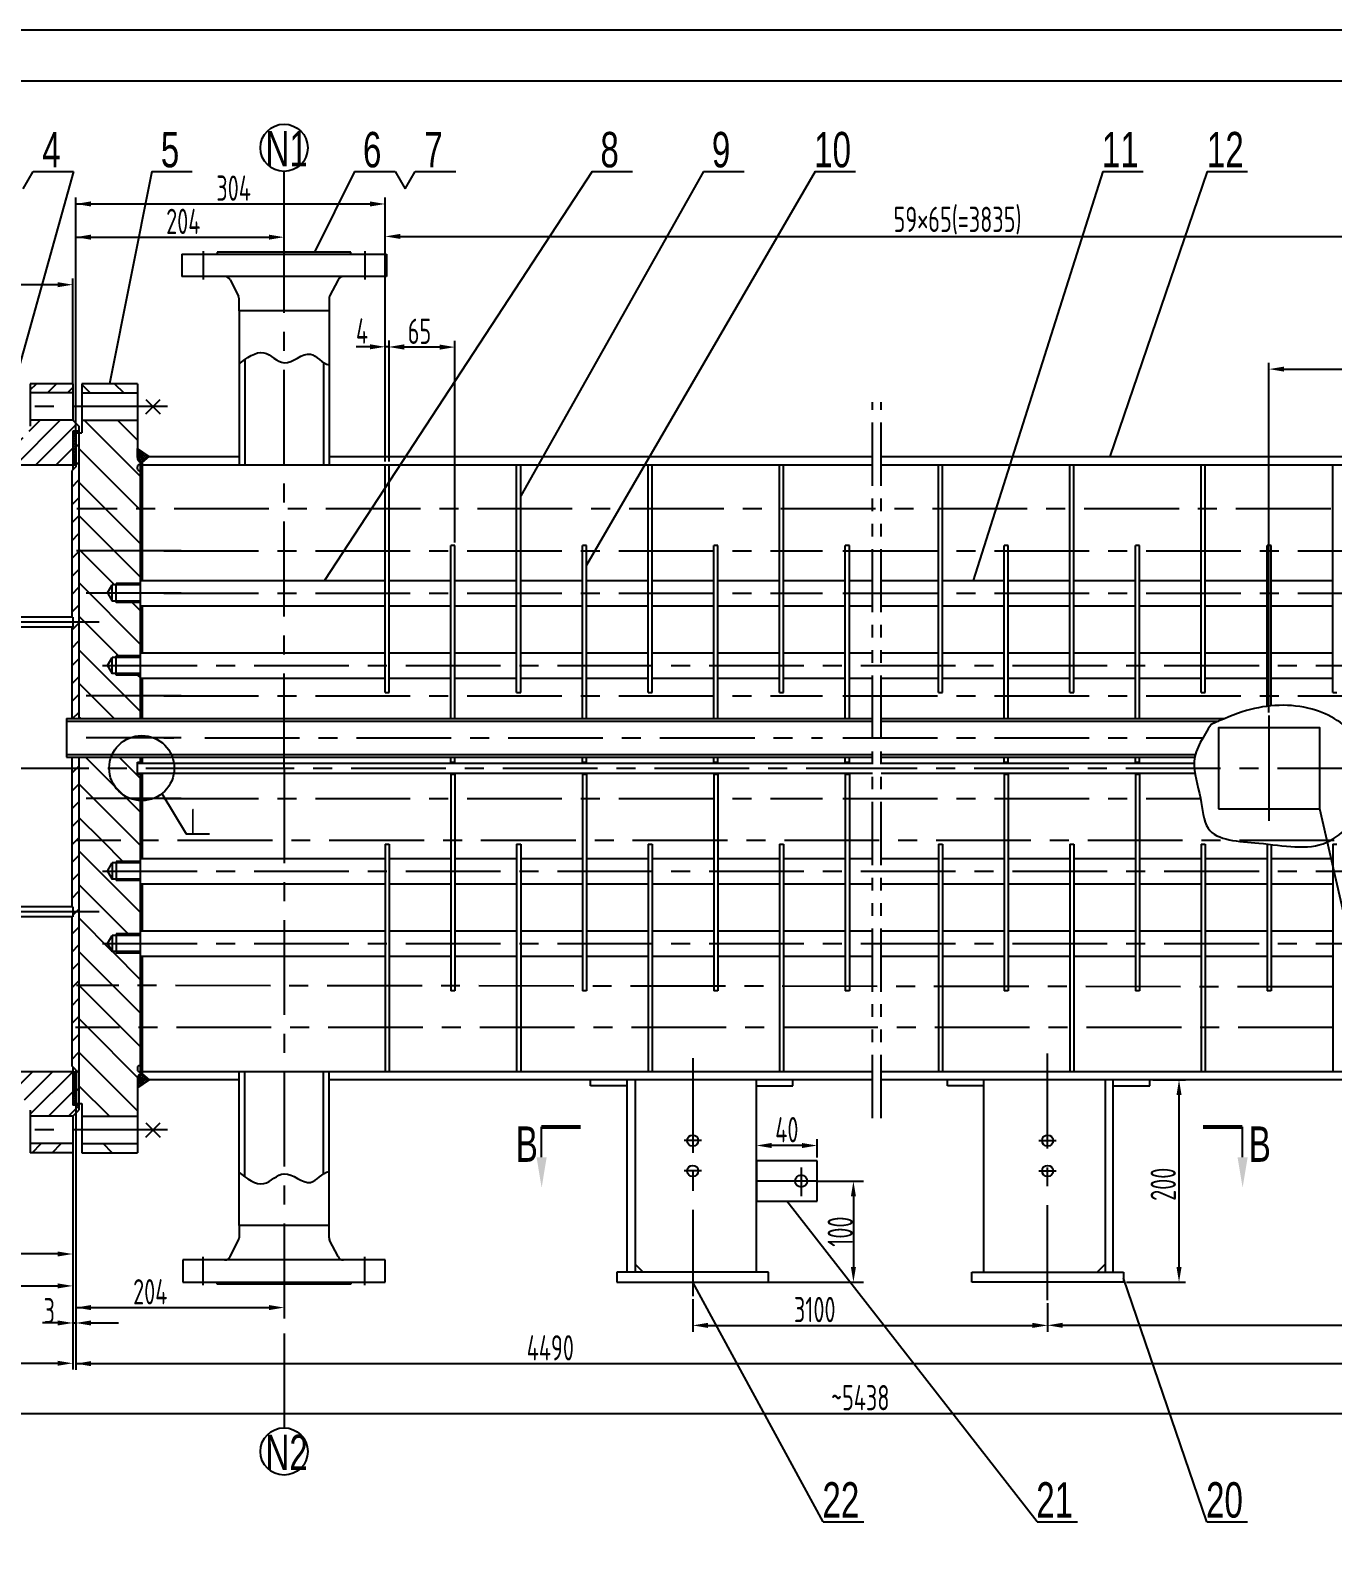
# Model space of a CAD drawing. Header units: millimetres. Extents: x 844 to 1685, y 626 to 1222.
# Drawn here: x 978.3 to 1235.9, y 922.9 to 1222.1 of the extents above; entities that cross this region are included whole.
import ezdxf
from ezdxf.enums import TextEntityAlignment as Align

# ---------------------------------------------------------------- set-up
doc = ezdxf.new("R2010")
doc.units = ezdxf.units.MM
for name, pattern in [('CENTER', [2, 1.25, -0.25, 0.25, -0.25]), ('CONTINOUS', [0]), ('DIVIDE', [1.25, 0.5, -0.25, 0, -0.25, 0, -0.25]), ('PHANTOM', [2.5, 1.25, -0.25, 0.25, -0.25, 0.25, -0.25])]:
    doc.linetypes.add(name, pattern=pattern)
for name, color, linetype in [('0_OL', 7, 'Continuous'), ('1_hat', 1, 'Continuous'), ('4', 7, 'Continuous'), ('4_cen', 7, 'Continuous'), ('5_div', 5, 'Continuous'), ('6', 7, 'DIVIDE'), ('7_dim', 232, 'Continuous'), ('pm_bz', 7, 'Continuous')]:
    doc.layers.add(name, color=color, linetype=linetype)
doc.styles.add('HZ', font='ascii.shx', dxfattribs={"width": 0.75, "bigfont": 'hztxt.shx'})
doc.styles.add('mark', font='cc.shx', dxfattribs={"width": 0.7, "bigfont": 'hztxt.shx'})
pattern_1 = [(45, (-878.18825, 1732.70348), (-0.26516504, 0.26516504), []), (135, (-878.18825, 1732.70348), (-0.26516504, -0.26516504), [])]
pattern_2 = [(225, (-24430.771, -926.2503), (1.98873782, -1.98873782), [])]
pattern_3 = [(315, (-24430.771, -926.2503), (3.314563, 3.314563), [])]
pattern_4 = [(45, (-24430.771, -926.2503), (-1.76776695, 1.76776695), [])]

msp = doc.modelspace()

# ---------------------------------------------------------------- hatches: boundary and pattern name
at = {"layer": '1_hat', "linetype": 'CONTINOUS', "ltscale": 10}
h = msp.add_hatch(dxfattribs=at)
h.set_pattern_fill('ANSI31', color=0, scale=20, style=0)
h.set_pattern_definition(pattern_4)
h.paths.add_polyline_path([(986.53567, 1106.08061), (986.73567, 1106.08061), (986.73567, 1105.08061), (987.93567, 1105.08061), (987.93567, 1142.49887), (987.33567, 1142.49887), (987.33567, 1135.79887), (986.53567, 1134.99887)])
h.paths.add_polyline_path([(986.53567, 1085.99887), (987.93567, 1085.99887), (987.93567, 1105.08061), (986.73567, 1105.08061), (986.73567, 1104.08061), (986.53567, 1104.08061)])
h = msp.add_hatch(dxfattribs=at)
h.set_pattern_fill('ANSI31', color=0, scale=20, style=0)
h.set_pattern_definition(pattern_4)
h.paths.add_polyline_path([(987.93567, 1066.39887), (987.93567, 1076.19887), (986.53567, 1076.19887), (986.53567, 1048.82524), (986.73567, 1048.82524), (986.73567, 1047.82524), (987.93567, 1047.82524)])
h.paths.add_polyline_path([(987.93567, 1078.39887), (986.53567, 1078.39887), (986.53567, 1076.19887), (987.93567, 1076.19887)])
h = msp.add_hatch(dxfattribs=at)
h.set_pattern_fill('ANSI31', color=0, scale=20, style=0)
h.set_pattern_definition(pattern_4)
h.paths.add_polyline_path([(987.93567, 1047.82524), (986.73567, 1047.82524), (986.73567, 1046.82524), (986.53567, 1046.82524), (986.53567, 1017.39887), (987.33567, 1016.59887), (987.33567, 1009.89887), (987.93567, 1009.89887), (987.93567, 1016.59887)])
at = {"layer": '5_div', "linetype": 'CONTINOUS', "ltscale": 10}
h = msp.add_hatch(dxfattribs=at)
h.set_pattern_fill('ANSI31', color=0, scale=22.5, angle=180, style=0)
h.set_pattern_definition(pattern_2)
h.paths.add_polyline_path([(986.73567, 1150.39887), (986.73567, 1152.19887), (978.33567, 1152.19887), (978.33567, 1150.39887)])
h.paths.add_polyline_path([(986.73567, 1136.19887), (986.73567, 1142.79887), (987.93567, 1142.79887), (987.93567, 1143.79887), (986.73567, 1144.99887), (978.33567, 1144.99887), (978.33567, 1143.79887, -0.343311302), (976.52475, 1141.47228), (968.62563, 1139.47228), (964.73567, 1138.19887), (964.73567, 1136.19887)])
h = msp.add_hatch(dxfattribs=at)
h.set_pattern_fill('ANSI31', color=0, scale=37.5, angle=270, style=0)
h.set_pattern_definition(pattern_3)
h.paths.add_polyline_path([(999.53567, 1150.39887), (999.53567, 1152.19887), (988.53567, 1152.19887), (988.53567, 1150.39887)])
h.paths.add_polyline_path([(999.53567, 1135.79887, -0.414213562), (999.93567, 1136.19887), (1000.13567, 1136.19887), (1000.13567, 1136.68235, -0.298216627), (999.53567, 1137.59887), (999.53567, 1139.39887), (999.53567, 1144.99887), (988.53567, 1144.99887), (988.53567, 1142.49887), (987.93567, 1142.49887), (987.93567, 1127.45424), (1000.13567, 1127.45424), (1000.13567, 1134.99887), (999.93567, 1134.99887, -0.414213562), (999.53567, 1135.39887)])
h.paths.add_polyline_path([(1000.13567, 1119.1404), (1000.13567, 1127.45424), (987.93567, 1127.45424), (987.93567, 1119.1404)])
h.paths.add_polyline_path([(987.93567, 1119.1404), (987.93567, 1110.82655), (993.6048, 1110.82655), (994.53567, 1112.43887), (995.33567, 1112.43887), (995.33567, 1112.73887), (1000.13567, 1112.73887), (1000.13567, 1119.1404)])
h.paths.add_polyline_path([(995.33567, 1108.93887), (995.33567, 1109.23887), (994.53567, 1109.23887), (993.61902, 1110.82655), (987.93567, 1110.82655), (987.93567, 1090.51271), (1000.13567, 1090.51271), (1000.13567, 1094.61887), (995.33567, 1094.61887), (995.33567, 1094.91887), (994.53567, 1094.91887), (993.61191, 1096.51887), (994.53567, 1098.11887), (995.33567, 1098.11887), (995.33567, 1098.41887), (1000.13567, 1098.41887), (1000.13567, 1108.93887)])
h.paths.add_polyline_path([(1000.13567, 1085.99887), (1000.13567, 1090.51271), (987.93567, 1090.51271), (987.93567, 1085.99887)])
h.paths.add_polyline_path([(993.94652, 1076.19887, -0.08742056), (994.32491, 1078.39887), (987.93567, 1078.39887), (987.93567, 1076.19887)])
h.paths.add_polyline_path([(999.53567, 1076.19887), (999.53567, 1077.39887), (1000.13567, 1077.39887), (1000.13567, 1078.39887), (994.32491, 1078.39887, 0.086396056), (993.94647, 1076.22503, 0.001016824), (993.94652, 1076.19887)])
h.paths.add_polyline_path([(998.12881, 1070.19887), (1000.13567, 1070.19887), (1000.13567, 1074.99887), (999.53567, 1074.99887), (999.53567, 1076.19887), (993.94652, 1076.19887, 0.311899236)])
h.paths.add_polyline_path([(993.94652, 1076.19887), (987.93567, 1076.19887), (987.93567, 1070.19887), (998.12881, 1070.19887, -0.311899236)])
h.paths.add_polyline_path([(987.93567, 1070.19887), (987.93567, 1065.68502), (987.93567, 1061.88502), (1000.13567, 1061.88502), (1000.13567, 1069.79704, -0.080053633), (998.12881, 1070.19887)])
at = {"layer": '5_div'}
h = msp.add_hatch(dxfattribs=at)
h.set_pattern_fill('ANSI37', color=1, scale=3, style=0)
h.set_pattern_definition(pattern_1)
h.paths.add_polyline_path([(987.33567, 1142.49887), (986.73567, 1142.49887), (986.73567, 1136.19887), (987.33567, 1136.19887)])
h = msp.add_hatch(dxfattribs=at)
h.set_pattern_fill('ANSI37', color=1, scale=3, style=0)
h.set_pattern_definition([(315, (-24430.77095, 3078.648), (-0.265165043, -0.265165043), []), (225, (-24430.77095, 3078.648), (-0.265165043, 0.265165043), [])])
h.paths.add_polyline_path([(1001.86628, 1137.79887), (1000.53567, 1136.68235), (1000.53567, 1136.19887), (1000.13567, 1136.19887), (1000.13567, 1136.68235, -0.298216627), (999.53567, 1137.59887), (999.53567, 1139.39887)])
at = {"layer": '5_div', "linetype": 'CONTINOUS', "ltscale": 10}
h = msp.add_hatch(dxfattribs=at)
h.set_pattern_fill('ANSI31', color=0, scale=37.5, angle=270, style=0)
h.set_pattern_definition(pattern_3)
h.paths.add_polyline_path([(987.93567, 1061.88502), (987.93567, 1033.25683), (1000.13567, 1033.24281), (1000.13567, 1039.65887), (995.33567, 1039.65887), (995.33567, 1039.95887), (994.53567, 1039.95887), (993.61191, 1041.55887), (994.53567, 1043.15887), (995.33567, 1043.15887), (995.33567, 1043.45887), (1000.13567, 1043.45887), (1000.13567, 1053.97887), (995.33567, 1053.97887), (995.33567, 1054.27887), (994.53567, 1054.27887), (993.61191, 1055.87887), (994.53567, 1057.47887), (995.33567, 1057.47887), (995.33567, 1057.77887), (1000.13567, 1057.77887), (1000.13567, 1061.88502)])
h.paths.add_polyline_path([(987.93567, 1033.25683), (987.93567, 1024.94349), (1000.13567, 1024.94349), (1000.13567, 1033.24281)])
h = msp.add_hatch(dxfattribs=at)
h.set_pattern_fill('ANSI31', color=0, scale=37.5, angle=270, style=0)
h.set_pattern_definition(pattern_3)
h.paths.add_polyline_path([(999.53567, 1014.79887, -0.298216627), (1000.13567, 1015.71538), (1000.13567, 1016.19887), (999.93567, 1016.19887, -0.414213562), (999.53567, 1016.59887), (999.53567, 1016.99887, -0.414213562), (999.93567, 1017.39887), (1000.13567, 1017.39887), (1000.13567, 1024.94349), (987.93567, 1024.94349), (987.93567, 1009.89887), (988.53567, 1009.89887), (988.53567, 1007.39887), (999.53567, 1007.39887)])
h.paths.add_polyline_path([(988.53567, 1001.99887), (988.53567, 1000.19887), (999.53567, 1000.19887), (999.53567, 1001.99887)])
h = msp.add_hatch(dxfattribs=at)
h.set_pattern_fill('ANSI31', color=0, scale=22.5, angle=180, style=0)
h.set_pattern_definition(pattern_2)
h.paths.add_polyline_path([(964.73567, 1016.19887), (964.73567, 1014.19887), (968.62563, 1012.92545), (976.52475, 1010.92545, -0.343311302), (978.33567, 1008.59887), (978.33567, 1007.39887), (986.73567, 1007.39887), (987.93567, 1008.59887), (987.93567, 1009.59887), (986.73567, 1009.59887), (986.73567, 1016.19887)])
h.paths.add_polyline_path([(986.73567, 1000.19887), (986.73567, 1001.99887), (978.33567, 1001.99887), (978.33567, 1000.19887)])
at = {"layer": '5_div'}
h = msp.add_hatch(dxfattribs=at)
h.set_pattern_fill('ANSI37', color=1, scale=3, style=0)
h.set_pattern_definition(pattern_1)
h.paths.add_polyline_path([(987.33567, 1016.19887), (986.73567, 1016.19887), (986.73567, 1009.89887), (987.33567, 1009.89887)])
h = msp.add_hatch(dxfattribs=at)
h.set_pattern_fill('ANSI37', color=1, scale=3, style=0)
h.set_pattern_definition([(45, (-24430.77095, -926.25028), (-0.265165043, 0.265165043), []), (135, (-24430.77095, -926.25028), (-0.265165043, -0.265165043), [])])
h.paths.add_polyline_path([(1001.86628, 1014.59887), (1000.53567, 1015.71538), (1000.53567, 1016.19887), (1000.13567, 1016.19887), (1000.13567, 1015.71538, 0.298216627), (999.53567, 1014.79887), (999.53567, 1012.99887)])

# ---------------------------------------------------------------- linework, layer by layer
at = {"color": 7, "linetype": 'Continuous'}
msp.add_line((1684.81965, 1222.07058), (843.81965, 1222.07058), dxfattribs=at)
at = {"color": 4, "linetype": 'Continuous'}
msp.add_line((1674.79141, 1211.98389), (869.09367, 1211.98389), dxfattribs=at)
at = {"color": 1, "linetype": 'CENTER', "ltscale": 15}
for p, q in [((1028.53567, 1076.19887), (1028.53567, 1187.9135)), ((1005.47281, 1147.69887), (970.91099, 1147.69887)), ((1325.53368, 1127.45424), (987.55971, 1127.45424)), ((1004.73567, 1119.1404), (1135.01423, 1119.1404)), ((1139.01423, 1119.1404), (1325.63511, 1119.1404)), ((1008.15413, 1110.82655), (987.4958, 1110.82655)), ((1004.73567, 1110.82655), (1135.01423, 1110.82655)), ((1139.01423, 1110.82655), (1325.32533, 1110.82655)), ((991.93567, 1105.08061), (896.24002, 1105.08061)), ((992.60362, 1096.51887), (1258.54691, 1096.51887)), ((1008.15413, 1090.51271), (987.4958, 1090.51271)), ((1004.73567, 1090.51271), (1135.01423, 1090.51271)), ((1139.01423, 1090.51271), (1325.64321, 1090.51271)), ((1008.15413, 1082.19887), (987.4958, 1082.19887)), ((1012.85955, 1082.19887), (1135.01423, 1082.19887)), ((1139.01423, 1082.19887), (1210.23611, 1082.19887)), ((881.17575, 1076.19887), (1011.80124, 1076.19887)), ((1011.80124, 1076.19887), (1135.01423, 1076.19887)), ((1028.53567, 1076.19887), (1028.53567, 964.48423)), ((1135.01423, 1076.19887), (1321.7352, 1076.19887)), ((1008.15413, 1070.19887), (987.4958, 1070.19887)), ((1004.73567, 1070.19887), (1135.01423, 1070.19887)), ((1139.01423, 1070.19887), (1209.79481, 1070.19887)), ((1326.22857, 1061.88502), (987.4958, 1061.88502)), ((992.60362, 1055.87887), (1326.13811, 1055.87887)), ((991.93567, 1047.82524), (896.10209, 1047.82524)), ((992.60362, 1041.55887), (1325.93711, 1041.55887)), ((1325.82504, 1032.86855), (987.4958, 1033.25733)), ((1325.99217, 1024.94349), (987.26807, 1024.94349)), ((1109.36067, 1018.91734), (1109.36067, 971.84701)), ((1179.53689, 971.05809), (1179.53689, 1019.87555)), ((1005.47281, 1004.69887), (970.91099, 1004.69887))]:
    msp.add_line(p, q, dxfattribs=at)
at = {"color": 1, "linetype": 'CENTER', "ltscale": 25}
for p, q in [((1012.53567, 1178.39887), (1012.53567, 1172.79887)), ((1044.53567, 1178.39887), (1044.53567, 1172.79887)), ((1008.15413, 1119.1404), (987.4958, 1119.1404)), ((1004.73567, 1082.19887), (1006.72917, 1082.19887)), ((1130.81632, 997.27688), (1130.81632, 991.62973)), ((1133.96067, 994.59887), (1121.96067, 994.59887)), ((1012.53567, 973.99887), (1012.53567, 979.59887)), ((1044.53567, 973.99887), (1044.53567, 979.59887))]:
    msp.add_line(p, q, dxfattribs=at)
at = {"layer": '0_OL', "color": 4}
for p, q in [((1133.96067, 998.59887), (1121.96067, 998.59887)), ((1121.96067, 998.59887), (1121.96067, 990.59887)), ((1133.96067, 990.59887), (1133.96067, 998.59887)), ((1121.96067, 990.59887), (1133.96067, 990.59887))]:
    msp.add_line(p, q, dxfattribs=at)
msp.add_lwpolyline([(1213.37472, 1068.19887), (1233.37472, 1068.19887), (1233.37472, 1084.19887), (1213.37472, 1084.19887)], close=True, dxfattribs=at)
msp.add_circle((1130.81632, 994.59887), 1.2, dxfattribs=at)
at = {"layer": '4', "color": 4, "linetype": 'Continuous'}
for p, q in [((978.91114, 1194.16206), (986.91114, 1194.16206)), ((1002.36707, 1194.16206), (1010.36707, 1194.16206)), ((1042.49111, 1194.16206), (1050.49111, 1194.16206)), ((1054.49111, 1194.16206), (1062.49111, 1194.16206)), ((1089.45562, 1194.16206), (1097.45562, 1194.16206)), ((1111.50277, 1194.16206), (1119.50277, 1194.16206)), ((1133.54534, 1194.16206), (1141.54534, 1194.16206)), ((1190.45621, 1194.16206), (1198.45621, 1194.16206)), ((1211.07621, 1194.16206), (1219.07621, 1194.16206)), ((1135.18467, 927.25445), (1143.18467, 927.25445)), ((1177.46837, 927.25445), (1185.46837, 927.25445)), ((1211.05281, 927.25445), (1219.05281, 927.25445))]:
    msp.add_line(p, q, dxfattribs=at)
msp.add_lwpolyline([(1674.79179, 636.64049), (1674.79179, 1211.98389), (868.37193, 1211.98389), (868.37193, 636.64079), (1674.80905, 636.64079)], dxfattribs=at)
at = {"layer": '4_cen', "color": 0, "linetype": 'CONTINOUS', "ltscale": 10}
for p, q in [((1111.06067, 1002.59887), (1107.66067, 1002.59887)), ((1177.83689, 1002.59887), (1181.23689, 1002.59887)), ((1111.06067, 996.59887), (1107.66067, 996.59887)), ((1177.83689, 996.59887), (1181.23689, 996.59887))]:
    msp.add_line(p, q, dxfattribs=at)
at = {"layer": '5_div', "color": 0, "linetype": 'CONTINOUS', "ltscale": 10}
for p, q in [((986.91114, 1194.16206), (973.9669, 1147.83009)), ((1002.36707, 1194.16206), (994.03567, 1152.19887)), ((1028.53567, 1183.97126), (1028.53567, 1194.16206)), ((1042.49111, 1194.16206), (1034.52445, 1178.19887)), ((1089.45562, 1194.16206), (1036.52566, 1113.32655)), ((1111.50277, 1194.16206), (1075.33567, 1130.04634)), ((1133.54534, 1194.16206), (1088.33567, 1116.36937)), ((1190.45621, 1194.16206), (1164.83689, 1113.32655)), ((1211.07621, 1194.16206), (1191.87555, 1137.79887)), ((1265.56923, 927.25445), (1233.37472, 1068.19887)), ((1177.46837, 927.25445), (1127.96067, 990.59887)), ((1211.05281, 927.25445), (1194.53689, 975.39007)), ((1135.18467, 927.25445), (1109.36067, 974.59887)), ((1028.53567, 964.48423), (1028.53567, 945.82047))]:
    msp.add_line(p, q, dxfattribs=at)
at = {"layer": '5_div', "color": 4}
for p, q in [((999.53567, 1152.19887), (999.53567, 1139.39887)), ((1001.86628, 1137.79887), (999.53567, 1139.39887)), ((1000.53567, 1136.68235), (1001.86628, 1137.79887)), ((1000.53567, 1065.68502), (1000.53567, 1075.19887)), ((1000.53567, 1044.05887), (1000.53567, 1053.37887)), ((1000.53567, 1015.71538), (1000.53567, 1039.05887)), ((1001.86628, 1014.59887), (999.53567, 1012.99887)), ((1000.53567, 1015.71538), (1001.86628, 1014.59887))]:
    msp.add_line(p, q, dxfattribs=at)
at = {"layer": '5_div', "color": 7, "linetype": 'CONTINOUS', "ltscale": 10}
for p, q in [((1224.27472, 1136.19887), (1253.26202, 1136.19887)), ((1080.92312, 1014.59887), (1071.52047, 1014.59887)), ((1079.47563, 999.28862), (1079.47563, 1005.28862)), ((1218.11451, 999.28862), (1218.11451, 1005.28862)), ((1133.96067, 994.59887), (1143.13884, 994.59887)), ((1141.13884, 991.59887), (1141.13884, 977.59887)), ((1124.36067, 974.59887), (1143.13884, 974.59887))]:
    msp.add_line(p, q, dxfattribs=at)
at = {"layer": '5_div', "color": 0}
for p, q in [((1000.13567, 1112.73887), (995.33567, 1112.73887)), ((1000.13567, 1108.93887), (995.33567, 1108.93887)), ((1000.13567, 1098.41887), (995.33567, 1098.41887)), ((1000.13567, 1094.61887), (995.33567, 1094.61887)), ((1000.13567, 1057.77887), (995.33567, 1057.77887)), ((1000.13567, 1053.97887), (995.33567, 1053.97887)), ((1000.13567, 1043.45887), (995.33567, 1043.45887)), ((1000.13567, 1039.65887), (995.33567, 1039.65887))]:
    msp.add_line(p, q, dxfattribs=at)
at = {"layer": '5_div', "color": 1}
msp.add_line((1223.32992, 1086.59887), (1223.32992, 1065.79887), dxfattribs=at)
at = {"layer": '5_div', "color": 0, "linetype": 'CONTINOUS', "ltscale": 10, "const_width": 0.8}
for points in [[(1087.16554, 1005.28862), (1079.43034, 1005.28862)], [(1218.03654, 1005.28862), (1210.30134, 1005.28862)]]:
    msp.add_lwpolyline(points, dxfattribs=at)
at = {"layer": '5_div', "color": 0, "linetype": 'CONTINOUS', "ltscale": 10}
for centre in [(1028.53567, 1198.83802), (1028.53567, 941.1445)]:
    msp.add_circle(centre, 4.67597, dxfattribs=at)
for points, start_tangent, end_tangent in [([(1019.64567, 1156.10492), (1024.56203, 1158.31444), (1028.53567, 1156.36343), (1033.75781, 1158.06269), (1037.42567, 1155.92288)], (0.795314241, 0.606197375), (0.990661522, -0.136344233)), ([(1019.64567, 996.29281), (1024.56203, 994.08329), (1028.53567, 996.0343), (1033.75781, 994.33504), (1037.42567, 996.47486)], (0.795314241, -0.606197375), (0.990661522, 0.136344233))]:
    msp.add_spline(points, degree=3, dxfattribs=dict(at, start_tangent=start_tangent, end_tangent=end_tangent))
at = {"layer": '5_div', "color": 0}
msp.add_spline([(1211.91107, 1084.85216), (1218.90842, 1087.59565), (1231.84022, 1087.86115), (1240.60905, 1081.93167), (1239.28044, 1065.11674), (1234.76316, 1061.57675), (1221.29991, 1061.39975), (1211.29105, 1064.32024), (1209.78529, 1070.24972), (1208.54525, 1077.59519), (1211.91107, 1084.85216)], degree=3, dxfattribs=at)
at = {"layer": '5_div', "color": 7, "linetype": 'CONTINOUS', "ltscale": 10}
for points in [[(1080.47563, 999.28862), (1078.47563, 999.28862), (1079.47563, 993.28862)], [(1219.11451, 999.28862), (1217.11451, 999.28862), (1218.11451, 993.28862)], [(1140.63884, 991.59887), (1141.63884, 991.59887), (1141.13884, 994.59887)], [(1140.63884, 977.59887), (1141.63884, 977.59887), (1141.13884, 974.59887)]]:
    msp.add_solid(points, dxfattribs=at)
at = {"layer": '6', "color": 0, "linetype": 'PHANTOM', "ltscale": 10}
for p, q in [((1144.93696, 1007.03171), (1144.93696, 1148.54108)), ((1146.63665, 1007.03171), (1146.63665, 1148.54108))]:
    msp.add_line(p, q, dxfattribs=at)
at = {"layer": '7_dim', "color": 0, "linetype": 'CONTINOUS', "ltscale": 10}
for p, q in [((987.33567, 1142.49887), (987.33567, 1188.98801)), ((987.33567, 1187.73801), (1045.53567, 1187.73801)), ((1048.53567, 1136.82387), (1048.53567, 1188.98801)), ((1028.53567, 1178.82387), (1028.53567, 1182.42117)), ((1048.53567, 1136.82387), (1048.53567, 1182.57337)), ((987.33567, 1181.17117), (1025.53567, 1181.17117)), ((1051.53567, 1181.32337), (1245.93689, 1181.32337)), ((986.73567, 1152.19887), (986.73567, 1173.02729)), ((984.93567, 1171.77729), (947.93567, 1171.77729)), ((1049.33567, 1136.82387), (1049.33567, 1160.76644)), ((1045.53567, 1159.49817), (1042.81543, 1159.49817)), ((1048.53567, 1136.82387), (1048.53567, 1160.74817)), ((1049.33567, 1159.49817), (1048.53567, 1159.49817)), ((1049.33567, 1136.82387), (1049.33567, 1160.74817)), ((1049.33567, 1136.82387), (1049.33567, 1160.69575)), ((1052.33567, 1159.49817), (1055.33567, 1159.49817)), ((1059.33567, 1159.44575), (1052.33567, 1159.44575)), ((1062.33567, 1120.82387), (1062.33567, 1160.69575)), ((1223.32992, 1087.22387), (1223.32992, 1156.34701)), ((1226.32992, 1155.09701), (1315.95551, 1155.09701)), ((1004.39183, 1071.19751), (1009.17772, 1063.22442)), ((1009.17772, 1063.22442), (1013.80579, 1063.22442)), ((1200.36189, 1014.59887), (1206.78859, 1014.59887)), ((1205.53859, 977.59887), (1205.53859, 1011.59887)), ((987.33567, 1009.89887), (987.33567, 980.85561)), ((1121.96067, 999.22387), (1121.96067, 1002.87381)), ((1133.96067, 999.22387), (1133.96067, 1002.87381)), ((986.73567, 1000.19887), (986.73567, 965.29529)), ((986.73567, 999.57387), (986.73567, 957.32532)), ((987.33567, 999.57387), (987.33567, 957.2577)), ((1130.96067, 1001.62381), (1124.96067, 1001.62381)), ((984.93567, 980.18061), (947.93567, 980.18061)), ((930.53567, 973.86867), (984.93567, 973.86867)), ((1028.53567, 973.57387), (1028.53567, 968.33606)), ((1195.16189, 974.59887), (1206.78859, 974.59887)), ((987.33567, 969.58606), (1025.53567, 969.58606)), ((1109.36067, 971.22201), (1109.36067, 964.81758)), ((1179.53689, 970.43309), (1179.53689, 964.83499)), ((1179.53689, 969.80809), (1179.53689, 964.81758)), ((983.73567, 966.54529), (980.73567, 966.54529)), ((986.73567, 966.54529), (987.33567, 966.54529)), ((990.33567, 966.54529), (995.77615, 966.54529)), ((1112.36067, 966.06758), (1176.53689, 966.06758)), ((1182.53689, 966.08499), (1318.73689, 966.08499)), ((893.53572, 958.57532), (983.73567, 958.57532)), ((987.33567, 958.5077), (1318.73689, 958.5077)), ((893.53572, 948.65613), (1410.53689, 948.65613))]:
    msp.add_line(p, q, dxfattribs=at)
at = {"layer": '7_dim', "color": 4}
for p, q in [((1008.30925, 1177.79887), (1048.76209, 1177.79887)), ((1008.30925, 1177.79887), (1008.30925, 1173.39887)), ((1041.73567, 1178.19887), (1015.33567, 1178.19887)), ((1015.33567, 1178.19887), (1015.33567, 1177.79887)), ((1041.73567, 1177.79887), (1041.73567, 1178.19887)), ((1048.76209, 1177.79887), (1048.76209, 1173.39887)), ((1048.76209, 1173.39887), (1008.30925, 1173.39887)), ((1017.8623, 1172.71774), (1019.52769, 1169.51774)), ((1039.20904, 1172.71774), (1037.54365, 1169.51774)), ((1019.64567, 1166.59887), (1019.64567, 1168.99887)), ((1037.42567, 1168.99887), (1037.42567, 1166.59887)), ((1019.64567, 1166.59887), (1019.64567, 1136.19887)), ((1037.42567, 1166.59887), (1019.64567, 1166.59887)), ((1037.42567, 1166.59887), (1037.42567, 1136.19887)), ((1020.76567, 1156.94816), (1020.76567, 1136.19887)), ((1036.30567, 1156.38575), (1036.30567, 1136.19887)), ((978.33567, 1152.19887), (978.33567, 1143.79887)), ((986.73567, 1152.19887), (978.33567, 1152.19887)), ((986.73567, 1152.19887), (986.73567, 1144.99887)), ((988.53567, 1152.19887), (988.53567, 1142.49887)), ((999.53567, 1152.19887), (988.53567, 1152.19887)), ((986.73567, 1150.39887), (978.33567, 1150.39887)), ((988.53567, 1150.39887), (999.53567, 1150.39887)), ((1001.18967, 1149.11308), (1004.0181, 1146.28465)), ((1001.18967, 1146.28465), (1004.0181, 1149.11308)), ((986.73567, 1144.99887), (978.33567, 1144.99887)), ((986.73567, 1144.99887), (987.93567, 1143.79887)), ((987.93567, 1143.79887), (987.93567, 1085.99887)), ((988.53567, 1144.99887), (999.53567, 1144.99887)), ((986.73567, 1142.79887), (986.73567, 1135.19887)), ((987.93567, 1142.79887), (986.73567, 1142.79887)), ((987.33567, 1142.49887), (986.73567, 1142.49887)), ((987.33567, 1142.49887), (987.33567, 1135.79887)), ((987.33567, 1142.49887), (988.53567, 1142.49887)), ((987.93567, 1142.49887), (987.93567, 1135.79887)), ((999.53567, 1137.59887), (999.53567, 1139.39887)), ((1001.86628, 1137.79887), (1019.64567, 1137.79887)), ((1037.42567, 1137.79887), (1144.93696, 1137.79887)), ((1146.63665, 1137.79887), (1304.20628, 1137.79887)), ((922.53567, 1136.19887), (986.73567, 1136.19887)), ((987.33567, 1135.79887), (986.53567, 1134.99887)), ((986.53567, 1134.99887), (986.53567, 1106.08061)), ((986.73567, 1136.19887), (987.33567, 1136.19887)), ((999.53567, 1135.39887), (999.53567, 1135.79887)), ((1000.13567, 1136.19887), (999.93567, 1136.19887)), ((1000.13567, 1134.99887), (999.93567, 1134.99887)), ((1000.13567, 1085.99887), (1000.13567, 1136.68235)), ((1000.13567, 1136.19887), (1144.93696, 1136.19887)), ((1000.53567, 1113.32655), (1000.53567, 1136.68235)), ((1000.53567, 1113.32655), (1000.53567, 1136.68235)), ((1048.53567, 1091.19887), (1048.53567, 1136.19887)), ((1049.33567, 1091.19887), (1049.33567, 1136.19887)), ((1074.53567, 1091.19887), (1074.53567, 1136.19887)), ((1075.33567, 1091.19887), (1075.33567, 1136.19887)), ((1100.53567, 1091.19887), (1100.53567, 1136.19887)), ((1101.33567, 1091.19887), (1101.33567, 1136.19887)), ((1126.53567, 1091.19887), (1126.53567, 1136.19887)), ((1127.33567, 1091.19887), (1127.33567, 1136.19887)), ((1146.63665, 1136.19887), (1305.93689, 1136.19887)), ((1157.93689, 1091.19887), (1157.93689, 1136.19887)), ((1158.73689, 1091.19887), (1158.73689, 1136.19887)), ((1183.93689, 1091.19887), (1183.93689, 1136.19887)), ((1184.73689, 1091.19887), (1184.73689, 1136.19887)), ((1209.93689, 1091.19887), (1209.93689, 1136.19887)), ((1210.73689, 1091.19887), (1210.73689, 1136.19887)), ((1235.93689, 1091.19887), (1235.93689, 1136.19887)), ((1062.33567, 1120.19887), (1061.53567, 1120.19887)), ((1061.53567, 1085.99887), (1061.53567, 1120.19887)), ((1062.33567, 1085.99887), (1062.33567, 1120.19887)), ((1088.33567, 1120.19887), (1087.53567, 1120.19887)), ((1087.53567, 1085.99887), (1087.53567, 1120.19887)), ((1088.33567, 1085.99887), (1088.33567, 1120.19887)), ((1114.33567, 1120.19887), (1113.53567, 1120.19887)), ((1113.53567, 1085.99887), (1113.53567, 1120.19887)), ((1114.33567, 1085.99887), (1114.33567, 1120.19887)), ((1140.33567, 1120.19887), (1139.53567, 1120.19887)), ((1139.53567, 1085.99887), (1139.53567, 1120.19887)), ((1140.33567, 1085.99887), (1140.33567, 1120.19887)), ((1171.73689, 1120.19887), (1170.93689, 1120.19887)), ((1170.93689, 1085.99887), (1170.93689, 1120.19887)), ((1171.73689, 1085.99887), (1171.73689, 1120.19887)), ((1197.73689, 1120.19887), (1196.93689, 1120.19887)), ((1196.93689, 1085.99887), (1196.93689, 1120.19887)), ((1197.73689, 1085.99887), (1197.73689, 1120.19887)), ((1222.93689, 1088.4395), (1222.93689, 1120.19887)), ((1223.73689, 1120.19887), (1222.93689, 1120.19887)), ((1223.73689, 1088.52923), (1223.73689, 1120.19887)), ((1000.13567, 1113.32655), (1048.53567, 1113.32655)), ((1049.33567, 1113.32655), (1061.53567, 1113.32655)), ((1062.33567, 1113.32655), (1074.53567, 1113.32655)), ((1075.33567, 1113.32655), (1087.53567, 1113.32655)), ((1088.33567, 1113.32655), (1100.53567, 1113.32655)), ((1101.33567, 1113.32655), (1113.53567, 1113.32655)), ((1114.33567, 1113.32655), (1126.53567, 1113.32655)), ((1127.33567, 1113.32655), (1139.53567, 1113.32655)), ((1140.33567, 1113.32655), (1144.93696, 1113.32655)), ((1146.63665, 1113.32655), (1157.93689, 1113.32655)), ((1158.73689, 1113.32655), (1170.93689, 1113.32655)), ((1171.73689, 1113.32655), (1183.93689, 1113.32655)), ((1184.73689, 1113.32655), (1196.93689, 1113.32655)), ((1197.73689, 1113.32655), (1209.93689, 1113.32655)), ((1210.73689, 1113.32655), (1222.93689, 1113.32655)), ((1223.73689, 1113.32655), (1235.93689, 1113.32655)), ((993.61191, 1110.83887), (994.53567, 1112.43887)), ((993.61191, 1110.83887), (994.53567, 1109.23887)), ((1000.13567, 1112.43887), (994.53567, 1112.43887)), ((994.53567, 1109.23887), (994.53567, 1112.43887)), ((995.33567, 1108.93887), (995.33567, 1112.73887)), ((1000.13567, 1109.23887), (994.53567, 1109.23887)), ((1000.13567, 1108.32655), (1048.53567, 1108.32655)), ((1000.53567, 1099.01887), (1000.53567, 1108.32655)), ((1000.53567, 1099.01887), (1000.53567, 1108.32655)), ((1049.33567, 1108.32655), (1061.53567, 1108.32655)), ((1062.33567, 1108.32655), (1074.53567, 1108.32655)), ((1075.33567, 1108.32655), (1087.53567, 1108.32655)), ((1088.33567, 1108.32655), (1100.53567, 1108.32655)), ((1101.33567, 1108.32655), (1113.53567, 1108.32655)), ((1114.33567, 1108.32655), (1126.53567, 1108.32655)), ((1127.33567, 1108.32655), (1139.53567, 1108.32655)), ((1140.33567, 1108.32655), (1144.93696, 1108.32655)), ((1146.63665, 1108.32655), (1157.93689, 1108.32655)), ((1158.73689, 1108.32655), (1170.93689, 1108.32655)), ((1171.73689, 1108.32655), (1183.93689, 1108.32655)), ((1184.73689, 1108.32655), (1196.93689, 1108.32655)), ((1197.73689, 1108.32655), (1209.93689, 1108.32655)), ((1210.73689, 1108.32655), (1222.93689, 1108.32655)), ((1223.73689, 1108.32655), (1235.93689, 1108.32655)), ((986.73567, 1104.08061), (895.97156, 1104.08061)), ((986.73567, 1106.08061), (896.52086, 1106.08061)), ((986.53567, 1104.08061), (986.53567, 1085.99887)), ((986.73567, 1106.08061), (986.73567, 1104.08061)), ((993.61191, 1096.51887), (994.53567, 1098.11887)), ((1000.13567, 1098.11887), (994.53567, 1098.11887)), ((994.53567, 1094.91887), (994.53567, 1098.11887)), ((995.33567, 1094.61887), (995.33567, 1098.41887)), ((1000.13567, 1099.01887), (1048.53567, 1099.01887)), ((1049.33567, 1099.01887), (1061.53567, 1099.01887)), ((1062.33567, 1099.01887), (1074.53567, 1099.01887)), ((1075.33567, 1099.01887), (1087.53567, 1099.01887)), ((1088.33567, 1099.01887), (1100.53567, 1099.01887)), ((1101.33567, 1099.01887), (1113.53567, 1099.01887)), ((1114.33567, 1099.01887), (1126.53567, 1099.01887)), ((1127.33567, 1099.01887), (1139.53567, 1099.01887)), ((1140.33567, 1099.01887), (1144.93696, 1099.01887)), ((1146.63665, 1099.01887), (1157.93689, 1099.01887)), ((1158.73689, 1099.01887), (1170.93689, 1099.01887)), ((1171.73689, 1099.01887), (1183.93689, 1099.01887)), ((1184.73689, 1099.01887), (1196.93689, 1099.01887)), ((1197.73689, 1099.01887), (1209.93689, 1099.01887)), ((1210.73689, 1099.01887), (1222.93689, 1099.01887)), ((1223.73689, 1099.01887), (1235.93689, 1099.01887)), ((993.61191, 1096.51887), (994.53567, 1094.91887)), ((1000.13567, 1094.91887), (994.53567, 1094.91887)), ((1000.13567, 1094.01887), (1048.53567, 1094.01887)), ((1000.53567, 1085.99887), (1000.53567, 1094.01887)), ((1000.53567, 1085.99887), (1000.53567, 1094.01887)), ((1049.33567, 1094.01887), (1061.53567, 1094.01887)), ((1062.33567, 1094.01887), (1074.53567, 1094.01887)), ((1075.33567, 1094.01887), (1087.53567, 1094.01887)), ((1088.33567, 1094.01887), (1100.53567, 1094.01887)), ((1101.33567, 1094.01887), (1113.53567, 1094.01887)), ((1114.33567, 1094.01887), (1126.53567, 1094.01887)), ((1127.33567, 1094.01887), (1139.53567, 1094.01887)), ((1140.33567, 1094.01887), (1144.93696, 1094.01887)), ((1146.63665, 1094.01887), (1157.93689, 1094.01887)), ((1158.73689, 1094.01887), (1170.93689, 1094.01887)), ((1171.73689, 1094.01887), (1183.93689, 1094.01887)), ((1184.73689, 1094.01887), (1196.93689, 1094.01887)), ((1197.73689, 1094.01887), (1209.93689, 1094.01887)), ((1210.73689, 1094.01887), (1222.93689, 1094.01887)), ((1223.73689, 1094.01887), (1235.93689, 1094.01887)), ((1048.53567, 1091.19887), (1049.33567, 1091.19887)), ((1074.53567, 1091.19887), (1075.33567, 1091.19887)), ((1100.53567, 1091.19887), (1101.33567, 1091.19887)), ((1126.53567, 1091.19887), (1127.33567, 1091.19887)), ((1157.93689, 1091.19887), (1158.73689, 1091.19887)), ((1183.93689, 1091.19887), (1184.73689, 1091.19887)), ((1209.93689, 1091.19887), (1210.73689, 1091.19887)), ((1235.93689, 1091.19887), (1236.73689, 1091.19887)), ((985.53567, 1085.99887), (985.53567, 1078.39887)), ((985.53567, 1085.99887), (1144.93696, 1085.99887)), ((1146.63665, 1085.99887), (1214.53156, 1085.99887)), ((985.53567, 1085.49887), (1144.93696, 1085.49887)), ((1146.63665, 1085.49887), (1213.37101, 1085.49887)), ((985.53567, 1078.89887), (1144.93696, 1078.89887)), ((985.53567, 1078.39887), (1144.93696, 1078.39887)), ((986.53567, 1078.39887), (986.53567, 1076.19887)), ((987.93567, 1078.39887), (987.93567, 1065.68502)), ((999.53567, 1074.99887), (999.53567, 1077.39887)), ((999.53567, 1077.39887), (1000.13567, 1077.39887)), ((999.53567, 1077.19887), (1144.93696, 1077.19887)), ((1000.13567, 1077.39887), (1000.13567, 1078.39887)), ((1000.53567, 1077.19887), (1000.53567, 1078.39887)), ((1000.53567, 1077.19887), (1000.53567, 1078.39887)), ((1061.53567, 1077.39887), (1061.53567, 1078.39887)), ((1061.53567, 1077.39887), (1062.33567, 1077.39887)), ((1062.33567, 1077.39887), (1062.33567, 1078.39887)), ((1087.53567, 1077.39887), (1087.53567, 1078.39887)), ((1087.53567, 1077.39887), (1088.33567, 1077.39887)), ((1088.33567, 1077.39887), (1088.33567, 1078.39887)), ((1113.53567, 1077.39887), (1113.53567, 1078.39887)), ((1113.53567, 1077.39887), (1114.33567, 1077.39887)), ((1114.33567, 1077.39887), (1114.33567, 1078.39887)), ((1139.53567, 1077.39887), (1139.53567, 1078.39887)), ((1139.53567, 1077.39887), (1140.33567, 1077.39887)), ((1140.33567, 1077.39887), (1140.33567, 1078.39887)), ((1146.63665, 1078.89887), (1208.78195, 1078.89887)), ((1146.63665, 1078.39887), (1208.66404, 1078.39887)), ((1146.63665, 1077.19887), (1208.52038, 1077.19887)), ((1170.93689, 1077.39887), (1170.93689, 1078.39887)), ((1170.93689, 1077.39887), (1171.73689, 1077.39887)), ((1171.73689, 1077.39887), (1171.73689, 1078.39887)), ((1196.93689, 1077.39887), (1196.93689, 1078.39887)), ((1196.93689, 1077.39887), (1197.73689, 1077.39887)), ((1197.73689, 1077.39887), (1197.73689, 1078.39887)), ((986.53567, 1076.19887), (986.53567, 1048.82524)), ((999.53567, 1075.19887), (1144.93696, 1075.19887)), ((999.53567, 1074.99887), (1000.13567, 1074.99887)), ((1000.13567, 1015.71538), (1000.13567, 1074.99887)), ((1000.53567, 1058.37887), (1000.53567, 1075.19887)), ((1061.53567, 1074.99887), (1062.33567, 1074.99887)), ((1061.53567, 1074.99887), (1061.53567, 1032.19887)), ((1062.33567, 1074.99887), (1062.33567, 1032.19887)), ((1087.53567, 1074.99887), (1088.33567, 1074.99887)), ((1087.53567, 1074.99887), (1087.53567, 1032.19887)), ((1088.33567, 1074.99887), (1088.33567, 1032.19887)), ((1113.53567, 1074.99887), (1114.33567, 1074.99887)), ((1113.53567, 1074.99887), (1113.53567, 1032.19887)), ((1114.33567, 1074.99887), (1114.33567, 1032.19887)), ((1139.53567, 1074.99887), (1140.33567, 1074.99887)), ((1139.53567, 1074.99887), (1139.53567, 1032.19887)), ((1140.33567, 1074.99887), (1140.33567, 1032.19887)), ((1146.63665, 1075.19887), (1208.67099, 1075.19887)), ((1170.93689, 1074.99887), (1171.73689, 1074.99887)), ((1170.93689, 1074.99887), (1170.93689, 1032.19887)), ((1171.73689, 1074.99887), (1171.73689, 1032.19887)), ((1196.93689, 1074.99887), (1197.73689, 1074.99887)), ((1196.93689, 1074.99887), (1196.93689, 1032.19887)), ((1197.73689, 1074.99887), (1197.73689, 1032.19887)), ((987.93567, 1066.39887), (987.93567, 1008.59887)), ((1048.53567, 1061.19887), (1048.53567, 1016.19887)), ((1048.53567, 1061.19887), (1049.33567, 1061.19887)), ((1049.33567, 1061.19887), (1049.33567, 1016.19887)), ((1074.53567, 1061.19887), (1074.53567, 1016.19887)), ((1074.53567, 1061.19887), (1075.33567, 1061.19887)), ((1075.33567, 1061.19887), (1075.33567, 1016.19887)), ((1100.53567, 1061.19887), (1100.53567, 1016.19887)), ((1100.53567, 1061.19887), (1101.33567, 1061.19887)), ((1101.33567, 1061.19887), (1101.33567, 1016.19887)), ((1126.53567, 1061.19887), (1126.53567, 1016.19887)), ((1126.53567, 1061.19887), (1127.33567, 1061.19887)), ((1127.33567, 1061.19887), (1127.33567, 1016.19887)), ((1157.93689, 1061.19887), (1157.93689, 1016.19887)), ((1157.93689, 1061.19887), (1158.73689, 1061.19887)), ((1158.73689, 1061.19887), (1158.73689, 1016.19887)), ((1183.93689, 1061.19887), (1183.93689, 1016.19887)), ((1183.93689, 1061.19887), (1184.73689, 1061.19887)), ((1184.73689, 1061.19887), (1184.73689, 1016.19887)), ((1209.93689, 1061.19887), (1209.93689, 1016.19887)), ((1209.93689, 1061.19887), (1210.73689, 1061.19887)), ((1210.73689, 1061.19887), (1210.73689, 1016.19887)), ((1222.93689, 1061.22386), (1222.93689, 1032.19887)), ((1223.73689, 1061.12916), (1223.73689, 1032.19887)), ((1235.93689, 1061.19887), (1235.93689, 1016.19887)), ((1235.93689, 1061.19887), (1236.73689, 1061.19887)), ((993.61191, 1055.87887), (994.53567, 1057.47887)), ((994.53567, 1057.47887), (994.53567, 1054.27887)), ((1000.13567, 1057.47887), (994.53567, 1057.47887)), ((995.33567, 1057.77887), (995.33567, 1053.97887)), ((1000.13567, 1058.37887), (1048.53567, 1058.37887)), ((1049.33567, 1058.37887), (1061.53567, 1058.37887)), ((1062.33567, 1058.37887), (1074.53567, 1058.37887)), ((1075.33567, 1058.37887), (1087.53567, 1058.37887)), ((1088.33567, 1058.37887), (1100.53567, 1058.37887)), ((1101.33567, 1058.37887), (1113.53567, 1058.37887)), ((1114.33567, 1058.37887), (1126.53567, 1058.37887)), ((1127.33567, 1058.37887), (1139.53567, 1058.37887)), ((1140.33567, 1058.37887), (1144.93696, 1058.37887)), ((1146.63665, 1058.37887), (1157.93689, 1058.37887)), ((1158.73689, 1058.37887), (1170.93689, 1058.37887)), ((1171.73689, 1058.37887), (1183.93689, 1058.37887)), ((1184.73689, 1058.37887), (1196.93689, 1058.37887)), ((1197.73689, 1058.37887), (1209.93689, 1058.37887)), ((1210.73689, 1058.37887), (1222.93689, 1058.37887)), ((1223.73689, 1058.37887), (1235.93689, 1058.37887)), ((993.61191, 1055.87887), (994.53567, 1054.27887)), ((1000.13567, 1054.27887), (994.53567, 1054.27887)), ((1000.13567, 1053.37887), (1048.53567, 1053.37887)), ((1000.53567, 1044.05887), (1000.53567, 1053.37887)), ((1049.33567, 1053.37887), (1061.53567, 1053.37887)), ((1062.33567, 1053.37887), (1074.53567, 1053.37887)), ((1075.33567, 1053.37887), (1087.53567, 1053.37887)), ((1088.33567, 1053.37887), (1100.53567, 1053.37887)), ((1101.33567, 1053.37887), (1113.53567, 1053.37887)), ((1114.33567, 1053.37887), (1126.53567, 1053.37887)), ((1127.33567, 1053.37887), (1139.53567, 1053.37887)), ((1140.33567, 1053.37887), (1144.93696, 1053.37887)), ((1146.63665, 1053.37887), (1157.93689, 1053.37887)), ((1158.73689, 1053.37887), (1170.93689, 1053.37887)), ((1171.73689, 1053.37887), (1183.93689, 1053.37887)), ((1184.73689, 1053.37887), (1196.93689, 1053.37887)), ((1197.73689, 1053.37887), (1209.93689, 1053.37887)), ((1210.73689, 1053.37887), (1222.93689, 1053.37887)), ((1223.73689, 1053.37887), (1235.93689, 1053.37887)), ((986.73567, 1048.82524), (895.83977, 1048.82524)), ((986.73567, 1048.82524), (986.73567, 1046.82524)), ((986.73567, 1046.82524), (896.37659, 1046.82524)), ((986.53567, 1046.82524), (986.53567, 1017.39887)), ((993.61191, 1041.55887), (994.53567, 1043.15887)), ((993.61191, 1041.55887), (994.53567, 1039.95887)), ((994.53567, 1043.15887), (994.53567, 1039.95887)), ((1000.13567, 1043.15887), (994.53567, 1043.15887)), ((995.33567, 1043.45887), (995.33567, 1039.65887)), ((1000.13567, 1044.05887), (1048.53567, 1044.05887)), ((1049.33567, 1044.05887), (1061.53567, 1044.05887)), ((1062.33567, 1044.05887), (1074.53567, 1044.05887)), ((1075.33567, 1044.05887), (1087.53567, 1044.05887)), ((1088.33567, 1044.05887), (1100.53567, 1044.05887)), ((1101.33567, 1044.05887), (1113.53567, 1044.05887)), ((1114.33567, 1044.05887), (1126.53567, 1044.05887)), ((1127.33567, 1044.05887), (1139.53567, 1044.05887)), ((1140.33567, 1044.05887), (1144.93696, 1044.05887)), ((1146.63665, 1044.05887), (1157.93689, 1044.05887)), ((1158.73689, 1044.05887), (1170.93689, 1044.05887)), ((1171.73689, 1044.05887), (1183.93689, 1044.05887)), ((1184.73689, 1044.05887), (1196.93689, 1044.05887)), ((1197.73689, 1044.05887), (1209.93689, 1044.05887)), ((1210.73689, 1044.05887), (1222.93689, 1044.05887)), ((1223.73689, 1044.05887), (1235.93689, 1044.05887)), ((1000.13567, 1039.95887), (994.53567, 1039.95887)), ((1000.13567, 1039.05887), (1048.53567, 1039.05887)), ((1000.53567, 1015.71538), (1000.53567, 1039.05887)), ((1049.33567, 1039.05887), (1061.53567, 1039.05887)), ((1062.33567, 1039.05887), (1074.53567, 1039.05887)), ((1075.33567, 1039.05887), (1087.53567, 1039.05887)), ((1088.33567, 1039.05887), (1100.53567, 1039.05887)), ((1101.33567, 1039.05887), (1113.53567, 1039.05887)), ((1114.33567, 1039.05887), (1126.53567, 1039.05887)), ((1127.33567, 1039.05887), (1139.53567, 1039.05887)), ((1140.33567, 1039.05887), (1144.93696, 1039.05887)), ((1146.63665, 1039.05887), (1157.93689, 1039.05887)), ((1158.73689, 1039.05887), (1170.93689, 1039.05887)), ((1171.73689, 1039.05887), (1183.93689, 1039.05887)), ((1184.73689, 1039.05887), (1196.93689, 1039.05887)), ((1197.73689, 1039.05887), (1209.93689, 1039.05887)), ((1210.73689, 1039.05887), (1222.93689, 1039.05887)), ((1223.73689, 1039.05887), (1235.93689, 1039.05887)), ((1062.33567, 1032.19887), (1061.53567, 1032.19887)), ((1088.33567, 1032.19887), (1087.53567, 1032.19887)), ((1114.33567, 1032.19887), (1113.53567, 1032.19887)), ((1140.33567, 1032.19887), (1139.53567, 1032.19887)), ((1171.73689, 1032.19887), (1170.93689, 1032.19887)), ((1197.73689, 1032.19887), (1196.93689, 1032.19887)), ((1223.73689, 1032.19887), (1222.93689, 1032.19887)), ((987.33567, 1016.59887), (986.53567, 1017.39887)), ((986.73567, 1017.19887), (986.73567, 1009.59887)), ((1000.13567, 1017.39887), (999.93567, 1017.39887)), ((986.73567, 1016.19887), (922.53567, 1016.19887)), ((986.73567, 1016.19887), (987.33567, 1016.19887)), ((987.33567, 1016.59887), (987.33567, 1009.89887)), ((987.93567, 1009.89887), (987.93567, 1016.59887)), ((999.53567, 1016.99887), (999.53567, 1016.59887)), ((999.53567, 1014.79887), (999.53567, 1000.19887)), ((1000.13567, 1016.19887), (999.93567, 1016.19887)), ((1144.93696, 1016.19887), (1000.13567, 1016.19887)), ((1019.64567, 1014.59887), (1001.86628, 1014.59887)), ((1019.64567, 985.79887), (1019.64567, 1016.19887)), ((1020.76567, 995.44958), (1020.76567, 1016.19887)), ((1036.30567, 996.01198), (1036.30567, 1016.19887)), ((1037.42567, 985.79887), (1037.42567, 1016.19887)), ((1144.93696, 1014.59887), (1037.42567, 1014.59887)), ((1089.16067, 1013.39887), (1089.16067, 1014.59887)), ((1096.36067, 976.59887), (1096.36067, 1014.59887)), ((1097.96067, 1014.59887), (1097.96067, 978.19887)), ((1097.96067, 1014.59887), (1097.96067, 976.59887)), ((1121.96067, 976.59887), (1121.96067, 1014.59887)), ((1129.16067, 1013.39887), (1129.16067, 1014.59887)), ((1305.93689, 1016.19887), (1146.63665, 1016.19887)), ((1304.20628, 1014.59887), (1146.63665, 1014.59887)), ((1159.73689, 1013.39887), (1159.73689, 1014.59887)), ((1166.93689, 976.59887), (1166.93689, 1014.59887)), ((1190.93689, 1014.59887), (1190.93689, 976.59887)), ((1190.93689, 1014.59887), (1190.93689, 978.19887)), ((1192.53689, 976.59887), (1192.53689, 1014.59887)), ((1199.73689, 1013.39887), (1199.73689, 1014.59887)), ((1096.36067, 1013.39887), (1089.16067, 1013.39887)), ((1121.96067, 1013.39887), (1129.16067, 1013.39887)), ((1166.93689, 1013.39887), (1159.73689, 1013.39887)), ((1192.53689, 1013.39887), (1199.73689, 1013.39887)), ((978.33567, 1008.59887), (978.33567, 1000.19887)), ((986.73567, 1009.89887), (988.53567, 1009.89887)), ((987.93567, 1009.59887), (986.73567, 1009.59887)), ((986.73567, 1007.39887), (987.93567, 1008.59887)), ((988.53567, 1009.89887), (988.53567, 1000.19887)), ((986.73567, 1007.39887), (978.33567, 1007.39887)), ((986.73567, 1007.39887), (986.73567, 1000.19887)), ((988.53567, 1007.39887), (999.53567, 1007.39887)), ((1001.18967, 1003.28465), (1004.0181, 1006.11308)), ((1001.18967, 1006.11308), (1004.0181, 1003.28465)), ((986.73567, 1001.99887), (978.33567, 1001.99887)), ((986.73567, 1000.19887), (978.33567, 1000.19887)), ((988.53567, 1001.99887), (999.53567, 1001.99887)), ((988.53567, 1000.19887), (999.53567, 1000.19887)), ((1037.42567, 985.79887), (1019.64567, 985.79887)), ((1019.64567, 985.79887), (1019.64567, 983.39887)), ((1037.42567, 983.39887), (1037.42567, 985.79887)), ((1017.8623, 979.67999), (1019.52769, 982.87999)), ((1039.20904, 979.67999), (1037.54365, 982.87999)), ((1048.53567, 978.99887), (1008.53567, 978.99887)), ((1008.53567, 978.99887), (1008.53567, 974.59887)), ((1048.53567, 974.59887), (1048.53567, 978.99887)), ((1124.36067, 976.59887), (1094.36067, 976.59887)), ((1094.36067, 976.59887), (1094.36067, 974.59887)), ((1097.96067, 976.59887), (1096.36067, 976.59887)), ((1097.96067, 978.19887), (1099.56067, 976.59887)), ((1124.36067, 974.59887), (1124.36067, 976.59887)), ((1164.53689, 974.59887), (1164.53689, 976.59887)), ((1164.53689, 976.59887), (1194.53689, 976.59887)), ((1190.93689, 978.19887), (1189.33689, 976.59887)), ((1190.93689, 976.59887), (1192.53689, 976.59887)), ((1194.53689, 976.59887), (1194.53689, 974.59887)), ((1008.53567, 974.59887), (1048.53567, 974.59887)), ((1015.33567, 974.19887), (1015.33567, 974.59887)), ((1041.73567, 974.19887), (1015.33567, 974.19887)), ((1041.73567, 974.59887), (1041.73567, 974.19887)), ((1094.36067, 974.59887), (1124.36067, 974.59887)), ((1194.53689, 974.59887), (1164.53689, 974.59887))]:
    msp.add_line(p, q, dxfattribs=at)
at = {"layer": '7_dim', "color": 0, "linetype": 'CONTINOUS', "ltscale": 10}
msp.add_circle((1000.37906, 1076.22503), 6.43259, dxfattribs=at)
at = {"layer": '7_dim', "color": 4}
for centre in [(1109.36067, 1002.59887), (1179.53689, 1002.59887), (1109.36067, 996.59887), (1179.53689, 996.59887)]:
    msp.add_circle(centre, 1.1, dxfattribs=at)
for centre, radius, start, end in [((1016.78028, 1172.19887), 1.2, 25.6198353, 90), ((1040.29106, 1172.19887), 1.2, 90, 154.3801647), ((1018.44567, 1168.99887), 1.2, 0, 25.6198353), ((1038.62567, 1168.99887), 1.2, 154.3801647, 180), ((1000.53567, 1137.59887), 1, 180, 246.4218215), ((999.93567, 1135.79887), 0.4, 90, 180), ((999.93567, 1135.39887), 0.4, 180, 270), ((999.93567, 1016.99887), 0.4, 90, 180), ((999.93567, 1016.59887), 0.4, 180, 270), ((1000.53567, 1014.79887), 1, 113.5781785, 180), ((1018.44567, 983.39887), 1.2, 334.3801647, 0), ((1038.62567, 983.39887), 1.2, 180, 205.6198353), ((1016.78028, 980.19887), 1.2, 270, 334.3801647), ((1040.29106, 980.19887), 1.2, 205.6198353, 270)]:
    msp.add_arc(centre, radius, start, end, dxfattribs=at)
at = {"layer": '7_dim', "color": 0, "linetype": 'CONTINOUS', "ltscale": 10}
for points in [[(990.33567, 1188.23801), (990.33567, 1187.23801), (987.33567, 1187.73801)], [(1045.53567, 1188.23801), (1045.53567, 1187.23801), (1048.53567, 1187.73801)], [(1051.53567, 1181.82337), (1051.53567, 1180.82337), (1048.53567, 1181.32337)], [(990.33567, 1181.67117), (990.33567, 1180.67117), (987.33567, 1181.17117)], [(1025.53567, 1181.67117), (1025.53567, 1180.67117), (1028.53567, 1181.17117)], [(983.73567, 1172.27729), (983.73567, 1171.27729), (986.73567, 1171.77729)], [(1045.53567, 1159.99817), (1045.53567, 1158.99817), (1048.53567, 1159.49817)], [(1052.33567, 1159.99817), (1052.33567, 1158.99817), (1049.33567, 1159.49817)], [(1052.33567, 1159.94575), (1052.33567, 1158.94575), (1049.33567, 1159.44575)], [(1059.33567, 1159.94575), (1059.33567, 1158.94575), (1062.33567, 1159.44575)], [(1226.32992, 1155.59701), (1226.32992, 1154.59701), (1223.32992, 1155.09701)], [(1205.03859, 1011.59887), (1206.03859, 1011.59887), (1205.53859, 1014.59887)], [(1124.96067, 1002.12381), (1124.96067, 1001.12381), (1121.96067, 1001.62381)], [(1130.96067, 1002.12381), (1130.96067, 1001.12381), (1133.96067, 1001.62381)], [(983.73567, 980.68061), (983.73567, 979.68061), (986.73567, 980.18061)], [(1205.03859, 977.59887), (1206.03859, 977.59887), (1205.53859, 974.59887)], [(983.73567, 974.36867), (983.73567, 973.36867), (986.73567, 973.86867)], [(990.33567, 970.08606), (990.33567, 969.08606), (987.33567, 969.58606)], [(1025.53567, 970.08606), (1025.53567, 969.08606), (1028.53567, 969.58606)], [(983.73567, 967.04529), (983.73567, 966.04529), (986.73567, 966.54529)], [(990.33567, 967.04529), (990.33567, 966.04529), (987.33567, 966.54529)], [(1112.36067, 966.56758), (1112.36067, 965.56758), (1109.36067, 966.06758)], [(1176.53689, 966.56758), (1176.53689, 965.56758), (1179.53689, 966.06758)], [(1182.53689, 966.58499), (1182.53689, 965.58499), (1179.53689, 966.08499)], [(983.73567, 959.07532), (983.73567, 958.07532), (986.73567, 958.57532)], [(990.33567, 959.0077), (990.33567, 958.0077), (987.33567, 958.5077)]]:
    msp.add_solid(points, dxfattribs=at)
at = {"layer": 'pm_bz', "color": 0}
for p, q in [((976.91114, 1190.69795), (978.91114, 1194.16206)), ((1050.49111, 1194.16206), (1052.49111, 1190.69795)), ((1052.49111, 1190.69795), (1054.49111, 1194.16206))]:
    msp.add_line(p, q, dxfattribs=at)

# ---------------------------------------------------------------- texts
at = {"layer": '1_hat', "color": 0, "linetype": 'CONTINOUS', "style": 'HZ', "width": 0.75}
for s, p in [('204', (998.68196, 970.21106)), ('3', (980.97007, 966.45887))]:
    msp.add_text(s, height=5, dxfattribs=at).set_placement(p)
at = {"layer": '5_div', "color": 7, "linetype": 'CONTINOUS', "ltscale": 10, "insert": (1138.53884, 984.59887), "char_height": 5, "attachment_point": 5, "rotation": 90, "style": 'HZ'}
msp.add_mtext('\\A1;100', dxfattribs=at)
at = {"layer": '7_dim', "color": 0, "linetype": 'CONTINOUS', "style": 'HZ', "width": 0.75}
for s, p in [('304', (1015.13868, 1188.36301)), ('204', (1005.21515, 1181.79617)), ('I', (1009.991, 1063.20654)), ('4490', (1076.51926, 959.1327)), ('~5438', (1136.70914, 949.28113))]:
    msp.add_text(s, height=5, dxfattribs=at).set_placement(p)
at = {"layer": '7_dim', "color": 0, "linetype": 'CONTINOUS', "ltscale": 10, "char_height": 5, "attachment_point": 5, "style": 'HZ'}
for s, insert in [('59×65(=3835)', (1161.73059, 1184.44837)), ('4', (1043.95117, 1162.62317)), ('65', (1055.3079, 1162.57075)), ('40', (1127.96979, 1004.74881)), ('3100', (1133.48959, 969.19258))]:
    msp.add_mtext(s, dxfattribs=dict(at, insert=insert))
at = {"layer": '7_dim', "color": 0, "linetype": 'CONTINOUS', "ltscale": 10, "insert": (1202.41359, 993.96351), "char_height": 5, "attachment_point": 5, "rotation": 90, "style": 'HZ'}
msp.add_mtext('200', dxfattribs=at)
at = {"layer": 'pm_bz', "color": 0, "style": 'mark', "width": 0.7}
for s, p in [('4', (982.525, 1194.97727)), ('5', (1005.98094, 1194.97727)), ('6', (1045.95945, 1194.97727)), ('7', (1058.10498, 1194.97727)), ('8', (1092.92396, 1194.97727)), ('9', (1114.97112, 1194.97727)), ('10', (1137.01368, 1194.97727)), ('11', (1193.92455, 1194.97727)), ('12', (1214.69008, 1194.97727)), ('22', (1138.65301, 928.06966)), ('21', (1180.93671, 928.06966)), ('20', (1214.52116, 928.06966))]:
    msp.add_text(s, height=7, dxfattribs=at).set_placement(p, align=Align.CENTER)
for s, p in [('N1', (1024.84632, 1195.14828)), ('B', (1074.35974, 998.3956)), ('B', (1219.326, 998.3956)), ('N2', (1024.84632, 937.45476))]:
    msp.add_text(s, height=7, dxfattribs=at).set_placement(p)

doc.saveas('drawing.dxf')
